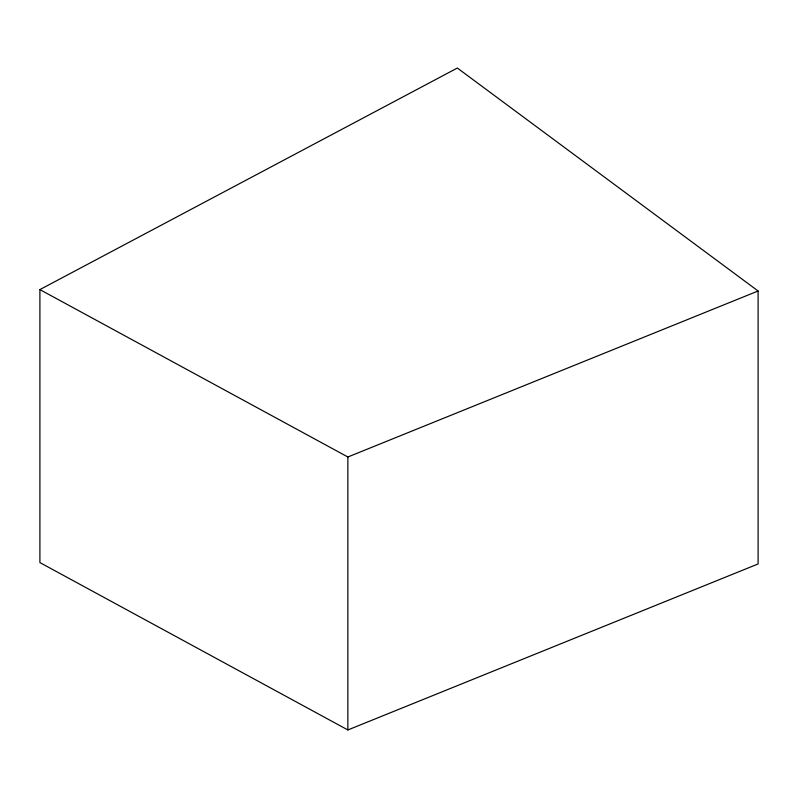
<?xml version="1.0" encoding="UTF-8"?>
<svg xmlns="http://www.w3.org/2000/svg" width="798" height="798" viewBox="0 0 798 798"><rect width="100%" height="100%" fill="white"/><g stroke="black" fill="none" stroke-linecap="round" stroke-linejoin="round"><path stroke-width="1.2" d="M39.9 289.604L457.344 68.039L758.1 290.991L758.1 563.957L347.868 729.961L39.9 562.57L39.9 289.604L347.868 456.995L758.1 290.991M347.868 456.995L347.868 729.961"/></g></svg>
